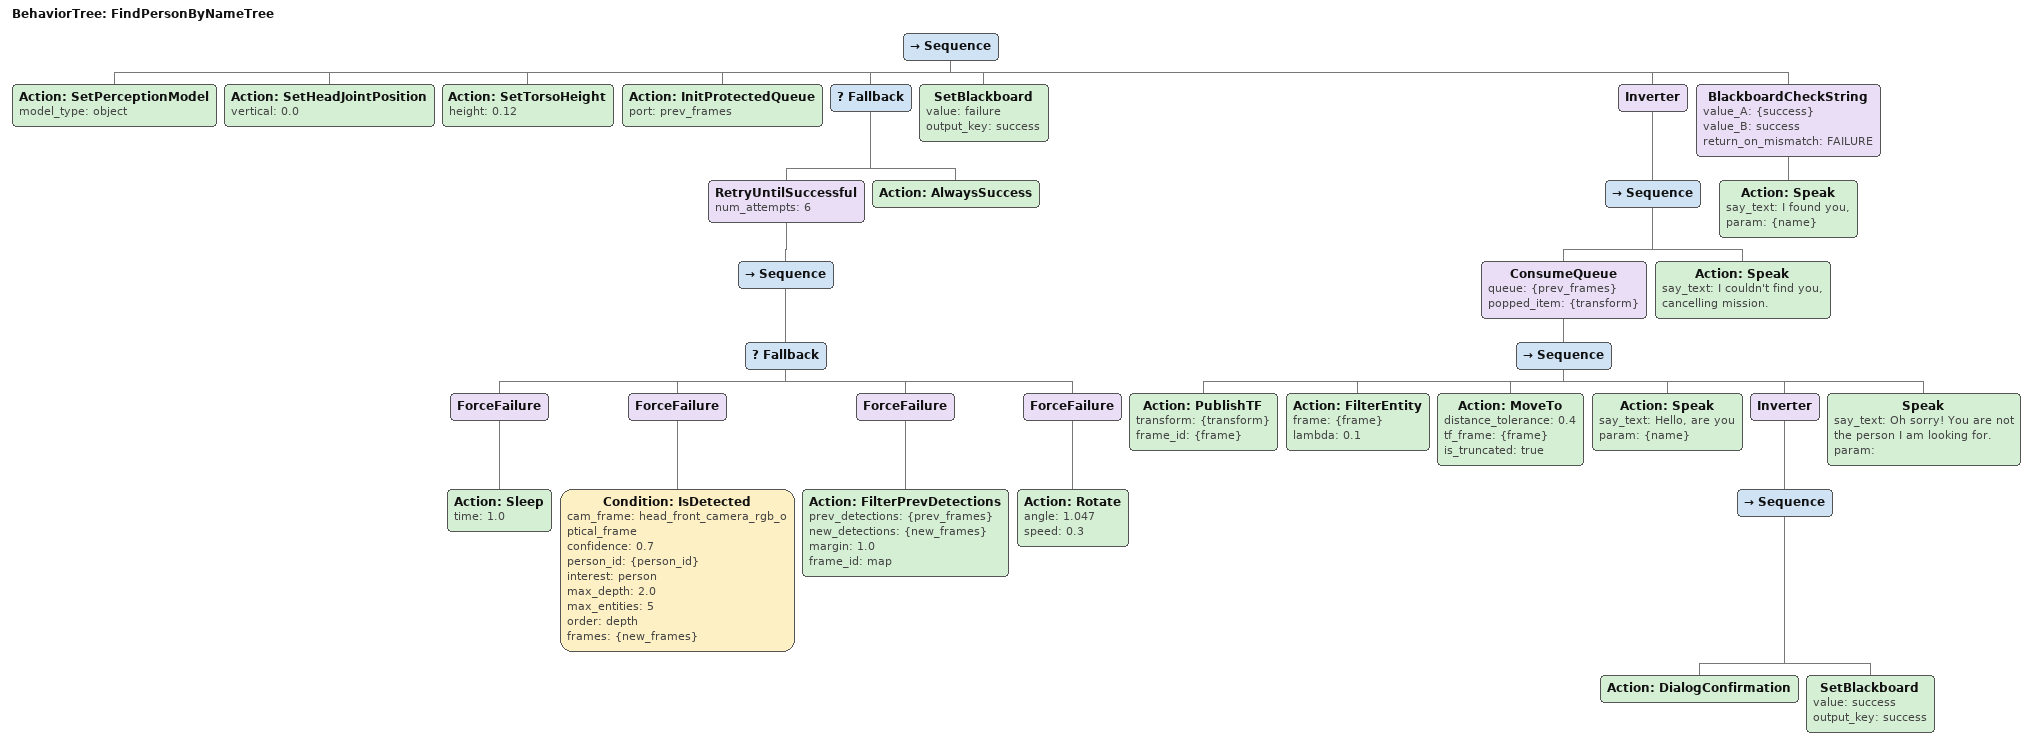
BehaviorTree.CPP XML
<?xml version="1.0"?>
<root main_tree_to_execute="FindPersonByNameTree">
    <BehaviorTree ID="FindPersonByNameTree">
        <Sequence>
            <Action ID="SetPerceptionModel" model_type="object"/>
            <Action ID="SetHeadJointPosition" vertical="0.0"/>
            <Action ID="SetTorsoHeight" height="0.12"/>
            <Action ID="InitProtectedQueue" port="prev_frames"/>

            <!-- Make a Loop -->
            <Fallback>
                <RetryUntilSuccessful num_attempts="6"> <!-- 6 attempts at 1.047 rad == 1 turn -->
                    <Sequence>
                        <Fallback>
                            <ForceFailure>
                                <Action ID="Sleep" time="1.0"/>
                            </ForceFailure>
                            <ForceFailure>
                                <Condition ID="IsDetected" cam_frame="head_front_camera_rgb_optical_frame" confidence="0.7" person_id="{person_id}" interest="person" max_depth="2.0" max_entities="5" order="depth" frames="{new_frames}"/>
                            </ForceFailure>
                            <ForceFailure>
                                <Action ID="FilterPrevDetections" prev_detections="{prev_frames}" new_detections="{new_frames}" margin="1.0" frame_id="map"/>
                            </ForceFailure>
                            <ForceFailure>
                                <Action ID="Rotate" angle="1.047" speed='0.3'/>
                            </ForceFailure>
                        </Fallback>
                    </Sequence>
                </RetryUntilSuccessful>
                <Action ID="AlwaysSuccess"/>
            </Fallback>

            <SetBlackboard value="failure" output_key="success"/>

            <!-- For loop. ConsumeQueue will exit if failure, so when the person is found, it will exit. Therefore, the outer inverter is used -->
            <Inverter>
                <Sequence>
                    <ConsumeQueue queue="{prev_frames}" popped_item="{transform}">
                        <Sequence>
                            <Action ID="PublishTF" transform="{transform}" frame_id="{frame}"/>
                            <Action ID="FilterEntity" frame="{frame}" lambda="0.1"/>
                            <Action ID="MoveTo" distance_tolerance="0.4" tf_frame="{frame}" is_truncated="true" />
                            <Action ID="Speak" say_text="Hello, are you " param="{name}" />
                            <Inverter>
                                <Sequence>
                                    <Action ID="DialogConfirmation"/>
                                    <SetBlackboard value="success" output_key="success"/>
                                </Sequence>
                            </Inverter>
                            <Speak say_text="Oh sorry! You are not the person I am looking for." param="" />
                        </Sequence>
                    </ConsumeQueue>

                    <Action ID="Speak" say_text="I couldn't find you, cancelling mission."/>
                </Sequence>
            </Inverter>

            <BlackboardCheckString value_A="{success}" value_B="success" return_on_mismatch="FAILURE">
                <Action ID="Speak" say_text="I found you, " param="{name}"/>
            </BlackboardCheckString>
        </Sequence>
    </BehaviorTree>
</root>
